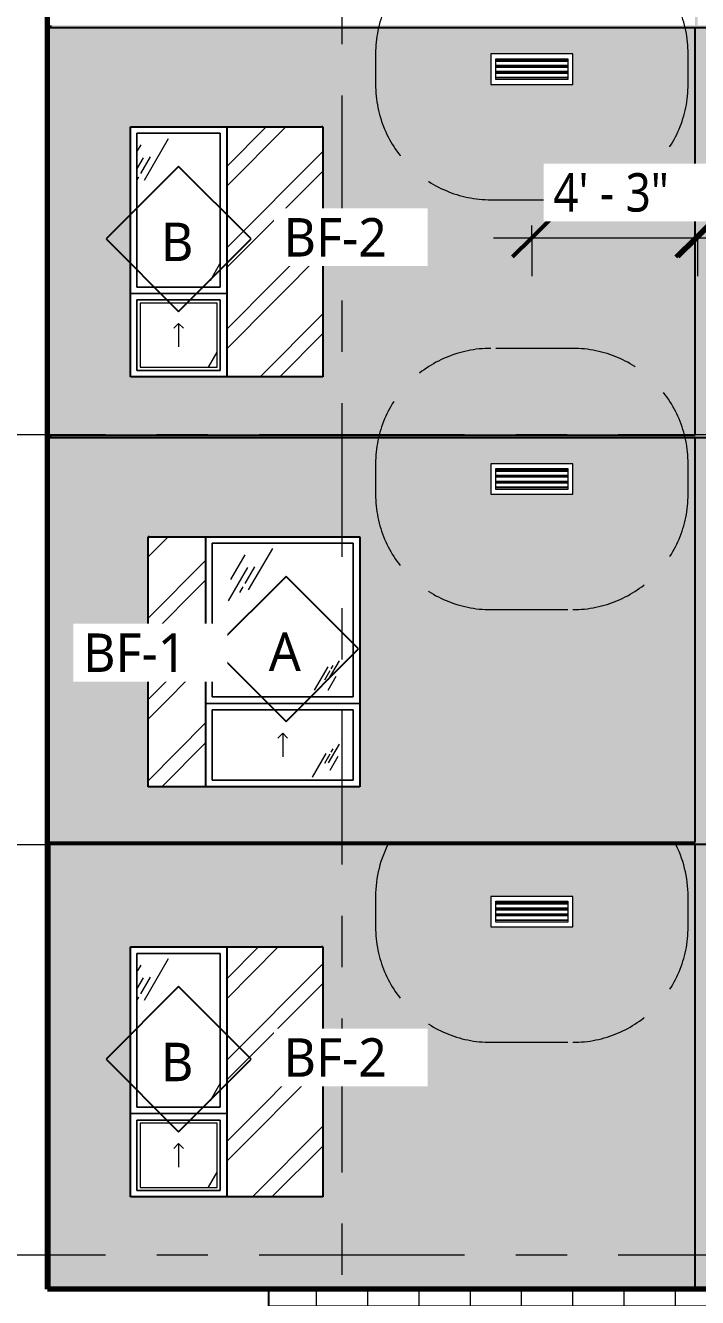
# Model space of a CAD drawing. Header units: inches. Extents: x 6 to 15224, y -733 to 6300.
# Drawn here: x 13509.5 to 13719.2, y 5207.6 to 5604.5 of the extents above; entities that cross this region are included whole.
import ezdxf

# ---------------------------------------------------------------- set-up
doc = ezdxf.new("R2010")
doc.units = ezdxf.units.IN
doc.header["$MEASUREMENT"] = 0
for name, pattern in [('Center 1_2_', [112, 64, -16, 16, -16]), ('Center 3_8_', [96, 48, -16, 16, -16]), ('Hidden 3_16_', [36, 24, -12])]:
    doc.linetypes.add(name, pattern=pattern)
for name, color, linetype, lineweight in [('A-ANNO-DIMS', 211, 'Continuous', 13), ('A-ANNO-DIMS-128', 211, 'Continuous', 13), ('A-DETL', 90, 'Continuous', 13), ('A-FLOR-LEVL', 51, 'Continuous', 13), ('A-GENM', 13, 'Continuous', 18), ('A-GLAZ', 151, 'Continuous', 25), ('A-GLAZ-IDEN', 152, 'Continuous', 25), ('A-GLAZ-SILL', 1, 'Continuous', 18), ('A-WALL', 113, 'Continuous', 25), ('A-WALL-PATT', 111, 'Continuous', 25), ('G-ANNO-TEXT', 231, 'Continuous', 13), ('M-EQPM', 50, 'Continuous', 18), ('M-EQPM-HDLN', 50, 'Hidden 3_16_', 13), ('S-GRID', 1, 'Continuous', 13)]:
    doc.layers.add(name, color=color, linetype=linetype, lineweight=lineweight)
doc.styles.add('Open Sans_5', font='OpenSans-Regular.ttf', dxfattribs={"height": 12})
doc.styles.add('Open Sans_8', font='OpenSans-Regular.ttf', dxfattribs={"width": 0.88, "height": 12})
doc.dimstyles.new('Linear_-_3_32___Rounded_1_8___2', dxfattribs={"dimscale": 12, "dimtxt": 12.89496, "dimasz": 1, "dimexe": 1, "dimexo": 0.666667, "dimgap": 0.333333, "dimtad": 1, "dimdec": 3, "dimrnd": 0.125, "dimzin": 3, "dimdsep": 46, "dimlunit": 4, "dimtxsty": 'Open Sans_8', "dimblk1": 'OBLIQUE', "dimblk2": 'OBLIQUE', "dimsah": 1, "dimcen": 0.09, "dimdle": 1, "dimadec": 3, "dimazin": 2, "dimtfac": 1, "dimtdec": 4, "dimtix": 1, "dimtmove": 0, "dimatfit": 3, "dimfxl": 1, "dimtvp": 1, "dimtfill": 1, "dimfrac": 2, "dimtolj": 1, "dimtzin": 0, "dimarcsym": 2})
pattern_1 = [(45, (1429.973, 0), (-12.671354, 12.671354), []), (45, (1429.973, 19.2), (-12.671354, 12.671354), [])]
pattern_2 = [(0, (16286.3259, 0), (5.12, 1.28), [0.16896, -3.671, 0.16896, -3.671, -20.48]), (0, (16286.3259, 0), (5.12, 1.28), [-7.68, 0.16896, -7.511, 0.16896, -3.671, -8.96]), (0, (16286.3259, 0), (5.12, 1.28), [-19.2, 0.16896, -2.391, 0.16896, -6.231]), (120, (16288.2459, 0.64), (-3.66851252, 3.79405007), [0.16896, -3.671, 0.16896, -3.671, -20.48]), (120, (16288.2459, 0.64), (-3.66851252, 3.79405007), [-7.68, 0.16896, -7.511, 0.16896, -3.671, -8.96]), (120, (16288.2459, 0.64), (-3.66851252, 3.79405007), [-19.2, 0.16896, -2.391, 0.16896, -6.231]), (240, (16288.8859, 3.2), (-1.45148748, -5.07405007), [0.16896, -3.671, 0.16896, -3.671, -20.48]), (240, (16288.8859, 3.2), (-1.45148748, -5.07405007), [-7.68, 0.16896, -7.511, 0.16896, -3.671, -8.96]), (240, (16288.8859, 3.2), (-1.45148748, -5.07405007), [-19.2, 0.16896, -2.391, 0.16896, -6.231])]

# ---------------------------------------------------------------- blocks, each defined once
blk = doc.blocks.new('1-2 WD Adaptive-Recess-TS - 4_-0_x6_-6_ - 1_-6_ Recess R-V176-SOUTH ELEVATION')
at = {"layer": 'A-GLAZ', "lineweight": 13}
h = blk.add_hatch(dxfattribs=at)
h.set_pattern_fill('FP_390', color=256, style=0, pattern_type=2)
h.set_pattern_definition(pattern_1)
h.paths.add_polyline_path([(-1340.03, 5367), (-1340, 5367), (-1340.03, 5373.86)])
at = {"layer": 'A-GLAZ'}
for p, q in [((-1340.03, 5445), (-1340.03, 5367)), ((-1340, 5445), (-1340.03, 5445)), ((-1340, 5367), (-1340.03, 5367))]:
    blk.add_line(p, q, dxfattribs=at)
blk = doc.blocks.new('1-2 WD Adaptive-Recess-TS - 4_-0_x6_-6_ - 1_-6_ Recess R-V177-SOUTH ELEVATION')
at = {"layer": 'A-GLAZ', "lineweight": 13}
h = blk.add_hatch(dxfattribs=at)
h.set_pattern_fill('FP_390', color=256, style=0, pattern_type=2)
h.set_pattern_definition(pattern_1)
h.paths.add_polyline_path([(-1340.03, 5494.87), (-1340, 5494.87), (-1340.03, 5504.65)])
at = {"layer": 'A-GLAZ'}
for p, q in [((-1340.03, 5572.87), (-1340.03, 5494.87)), ((-1340, 5572.87), (-1340.03, 5572.87)), ((-1340, 5494.87), (-1340.03, 5494.87))]:
    blk.add_line(p, q, dxfattribs=at)
blk = doc.blocks.new('1-2 WD Adaptive-Recess-TS - 2_-6_x6_-6_ - 2_-6_ Recess R-12471000-SOUTH ELEVATION')
at = {"layer": 'A-GLAZ', "lineweight": 13}
h = blk.add_hatch(dxfattribs=at)
h.set_pattern_fill('FP_396', color=256, style=0, pattern_type=2)
h.set_pattern_definition([(59.808, (-1291.564, 5304.806), (144.0017, 239.99866), [9, -754.581]), (59.808, (-1292.298, 5298.193), (144.0017, 239.99866), [12, -751.581]), (59.808, (-1287.113, 5303.623), (144.0017, 239.99866), [6, -757.581]), (59.808, (-1288.701, 5300.844), (144.0017, 239.99866), [2, -761.581]), (59.808, (-1286.007, 5301.598), (144.0017, 239.99866), [15, -748.581]), (59.808, (-1260.589, 5271.404), (144.0017, 239.99866), [5.063, -758.519]), (59.808, (-1261.03, 5273.668), (144.0017, 239.99866), [6.75, -756.831]), (59.808, (-1262.239, 5273.525), (144.0017, 239.99866), [3.375, -760.206]), (59.808, (-1260.208, 5277.029), (144.0017, 239.99866), [1.125, -762.456]), (59.808, (-1265.422, 5270.297), (144.0017, 239.99866), [8.437, -755.144])])
h.paths.add_polyline_path([(-1307.23, 5267), (-1286.06, 5267), (-1286.06, 5315), (-1312.06, 5315), (-1312.06, 5267)])
h = blk.add_hatch(dxfattribs=at)
h.set_pattern_fill('FP_394', color=256, style=0, pattern_type=2)
h.set_pattern_definition([(45.064, (1424.567, 0), (-12.64331, 12.67116), []), (45.064, (1424.567, 19.2), (-12.64331, 12.67116), [])])
h.paths.add_polyline_path([(-1254.53, 5239), (-1254.06, 5239), (-1254.06, 5317), (-1284.06, 5317), (-1284.06, 5239)])
at = {"layer": 'A-GLAZ-SILL', "lineweight": 13}
h = blk.add_hatch(dxfattribs=at)
h.set_pattern_fill('FP_395', color=256, style=0, pattern_type=2)
h.set_pattern_definition([(59.808, (-1291.564, 5278.806), (144.0017, 239.99866), [9, -754.581]), (59.808, (-1292.298, 5272.193), (144.0017, 239.99866), [12, -751.581]), (59.808, (-1287.113, 5277.623), (144.0017, 239.99866), [6, -757.581]), (59.808, (-1288.701, 5274.844), (144.0017, 239.99866), [2, -761.581]), (59.808, (-1286.007, 5275.598), (144.0017, 239.99866), [15, -748.581]), (59.808, (-1260.589, 5245.404), (144.0017, 239.99866), [5.062, -758.519]), (59.808, (-1261.03, 5247.668), (144.0017, 239.99866), [6.75, -756.831]), (59.808, (-1262.239, 5247.525), (144.0017, 239.99866), [3.375, -760.206]), (59.808, (-1260.208, 5251.029), (144.0017, 239.99866), [1.125, -762.456]), (59.808, (-1265.422, 5244.297), (144.0017, 239.99866), [8.438, -755.144])])
h.paths.add_polyline_path([(-1307.23, 5242), (-1287.06, 5242), (-1287.06, 5262), (-1311.06, 5262), (-1311.06, 5242)])
at = {"layer": 'A-GLAZ', "lineweight": 13}
for p, q in [((-1314.06, 5317), (-1254.53, 5317)), ((-1314.06, 5239), (-1314.06, 5317)), ((-1286.06, 5315), (-1312.06, 5315)), ((-1312.06, 5315), (-1312.06, 5267)), ((-1286.06, 5267), (-1286.06, 5315)), ((-1312.06, 5267), (-1286.06, 5267)), ((-1314.06, 5265), (-1284.06, 5265)), ((-1284.06, 5265), (-1314.06, 5265)), ((-1286.06, 5263), (-1312.06, 5263)), ((-1312.06, 5263), (-1312.06, 5241)), ((-1286.06, 5241), (-1286.06, 5263)), ((-1254.53, 5239), (-1314.06, 5239)), ((-1312.06, 5241), (-1286.06, 5241))]:
    blk.add_line(p, q, dxfattribs=at)
at = {"layer": 'A-GLAZ'}
for p, q in [((-1284.06, 5317), (-1284.06, 5239)), ((-1254.06, 5317), (-1254.53, 5317)), ((-1254.06, 5317), (-1254.06, 5239)), ((-1254.06, 5239), (-1254.53, 5239))]:
    blk.add_line(p, q, dxfattribs=at)
at = {"layer": 'A-GLAZ', "linetype": 'Hidden 3_16_', "lineweight": 13}
for q in [(-1300.56, 5254.17), (-1297.56, 5254.17), (-1299.06, 5248.33)]:
    blk.add_line((-1299.06, 5255.67), q, dxfattribs=at)
at = {"layer": 'A-GLAZ-SILL'}
for p, q in [((-1312.06, 5315), (-1286.06, 5315)), ((-1312.06, 5267), (-1312.06, 5315)), ((-1286.06, 5315), (-1312.06, 5315)), ((-1312.06, 5315), (-1312.06, 5267)), ((-1286.06, 5315), (-1286.06, 5267)), ((-1286.06, 5267), (-1286.06, 5315)), ((-1286.06, 5267), (-1312.06, 5267)), ((-1312.06, 5267), (-1286.06, 5267)), ((-1312.06, 5263), (-1286.06, 5263)), ((-1312.06, 5241), (-1312.06, 5263)), ((-1286.06, 5263), (-1312.06, 5263)), ((-1312.06, 5263), (-1312.06, 5241)), ((-1286.06, 5263), (-1286.06, 5241)), ((-1286.06, 5241), (-1286.06, 5263)), ((-1287.06, 5262), (-1311.06, 5262)), ((-1311.06, 5262), (-1311.06, 5242)), ((-1287.06, 5242), (-1287.06, 5262)), ((-1286.06, 5241), (-1312.06, 5241)), ((-1312.06, 5241), (-1286.06, 5241)), ((-1311.06, 5242), (-1287.06, 5242))]:
    blk.add_line(p, q, dxfattribs=at)
blk = doc.blocks.new('1-2 WD Adaptive-Recess-TS - 4_-0_x6_-6_ - 1_-6_ Recess L-V178-SOUTH ELEVATION')
at = {"layer": 'A-GLAZ', "lineweight": 13}
h = blk.add_hatch(dxfattribs=at)
h.set_pattern_fill('FP_397', color=256, style=0, pattern_type=2)
h.set_pattern_definition([(45.176, (1385.945, 0), (-12.74847, 12.51586), []), (45.176, (1385.945, 19.2), (-12.74847, 12.51586), [])])
h.paths.add_polyline_path([(-1308.56, 5367), (-1290.56, 5367), (-1290.56, 5445), (-1308.56, 5445), (-1308.56, 5373.86)])
h = blk.add_hatch(dxfattribs=at)
h.set_pattern_fill('FP_399', color=256, style=0, pattern_type=2)
h.set_pattern_definition([(59.808, (-1259.064, 5432.806), (144.0017, 239.99866), [9, -754.581]), (59.808, (-1259.798, 5426.193), (144.0017, 239.99866), [12, -751.581]), (59.808, (-1254.613, 5431.623), (144.0017, 239.99866), [6, -757.581]), (59.808, (-1256.201, 5428.844), (144.0017, 239.99866), [2, -761.581]), (59.808, (-1253.507, 5429.598), (144.0017, 239.99866), [15, -748.581]), (59.808, (-1228.089, 5399.404), (144.0017, 239.99866), [5.063, -758.519]), (59.808, (-1228.53, 5401.668), (144.0017, 239.99866), [6.75, -756.831]), (59.808, (-1229.739, 5401.525), (144.0017, 239.99866), [3.375, -760.206]), (59.808, (-1227.708, 5405.029), (144.0017, 239.99866), [1.125, -762.456]), (59.808, (-1232.922, 5398.297), (144.0017, 239.99866), [8.437, -755.144])])
h.paths.add_polyline_path([(-1253.68, 5395), (-1244.56, 5395), (-1244.56, 5443), (-1288.56, 5443), (-1288.56, 5395)])
h = blk.add_hatch(dxfattribs=at)
h.set_pattern_fill('FP_398', color=256, style=0, pattern_type=2)
h.set_pattern_definition([(59.808, (-1259.064, 5406.806), (144.0017, 239.99866), [9, -754.581]), (59.808, (-1259.798, 5400.193), (144.0017, 239.99866), [12, -751.581]), (59.808, (-1254.613, 5405.623), (144.0017, 239.99866), [6, -757.581]), (59.808, (-1256.201, 5402.844), (144.0017, 239.99866), [2, -761.581]), (59.808, (-1253.507, 5403.598), (144.0017, 239.99866), [15, -748.581]), (59.808, (-1228.089, 5373.404), (144.0017, 239.99866), [5.062, -758.519]), (59.808, (-1228.53, 5375.668), (144.0017, 239.99866), [6.75, -756.831]), (59.808, (-1229.739, 5375.525), (144.0017, 239.99866), [3.375, -760.206]), (59.808, (-1227.708, 5379.029), (144.0017, 239.99866), [1.125, -762.456]), (59.808, (-1232.922, 5372.297), (144.0017, 239.99866), [8.438, -755.144])])
h.paths.add_polyline_path([(-1266.56, 5369), (-1244.56, 5369), (-1244.56, 5391), (-1288.56, 5391), (-1288.56, 5369)])
at = {"layer": 'A-GLAZ'}
for p, q in [((-1308.56, 5367), (-1308.56, 5445)), ((-1308.28, 5445), (-1308.56, 5445)), ((-1290.56, 5367), (-1290.56, 5445)), ((-1308.28, 5367), (-1308.56, 5367))]:
    blk.add_line(p, q, dxfattribs=at)
at = {"layer": 'A-GLAZ', "lineweight": 13}
for p, q in [((-1308.28, 5445), (-1242.56, 5445)), ((-1244.56, 5443), (-1288.56, 5443)), ((-1288.56, 5443), (-1288.56, 5395)), ((-1244.56, 5395), (-1244.56, 5443)), ((-1242.56, 5445), (-1242.56, 5367)), ((-1288.56, 5395), (-1244.56, 5395)), ((-1290.56, 5393), (-1242.56, 5393)), ((-1242.56, 5393), (-1290.56, 5393)), ((-1244.56, 5391), (-1288.56, 5391)), ((-1288.56, 5391), (-1288.56, 5369)), ((-1244.56, 5369), (-1244.56, 5391)), ((-1242.56, 5367), (-1308.28, 5367)), ((-1288.56, 5369), (-1244.56, 5369))]:
    blk.add_line(p, q, dxfattribs=at)
at = {"layer": 'A-GLAZ', "linetype": 'Hidden 3_16_', "lineweight": 13}
for q in [(-1268.06, 5382.17), (-1265.06, 5382.17), (-1266.56, 5376.33)]:
    blk.add_line((-1266.56, 5383.67), q, dxfattribs=at)
at = {"layer": 'A-GLAZ-SILL'}
for p, q in [((-1288.56, 5443), (-1244.56, 5443)), ((-1288.56, 5395), (-1288.56, 5443)), ((-1244.56, 5443), (-1288.56, 5443)), ((-1288.56, 5443), (-1288.56, 5395)), ((-1244.56, 5443), (-1244.56, 5395)), ((-1244.56, 5395), (-1244.56, 5443)), ((-1244.56, 5395), (-1288.56, 5395)), ((-1288.56, 5395), (-1244.56, 5395)), ((-1288.56, 5391), (-1244.56, 5391)), ((-1288.56, 5369), (-1288.56, 5391)), ((-1244.56, 5391), (-1288.56, 5391)), ((-1288.56, 5391), (-1288.56, 5369)), ((-1244.56, 5391), (-1244.56, 5369)), ((-1244.56, 5369), (-1244.56, 5391)), ((-1244.56, 5369), (-1288.56, 5369)), ((-1288.56, 5369), (-1244.56, 5369))]:
    blk.add_line(p, q, dxfattribs=at)
blk = doc.blocks.new('1-2 WD Adaptive-Recess-TS - 2_-6_x6_-6_ - 2_-6_ Recess R-V179-SOUTH ELEVATION')
at = {"layer": 'A-GLAZ', "lineweight": 13}
h = blk.add_hatch(dxfattribs=at)
h.set_pattern_fill('FP_391', color=256, style=0, pattern_type=2)
h.set_pattern_definition([(45.064, (1424.525, 0), (-12.64331, 12.67116), []), (45.064, (1424.525, 19.2), (-12.64331, 12.67116), [])])
h.paths.add_polyline_path([(-1254.53, 5494.87), (-1254.06, 5494.87), (-1254.06, 5572.87), (-1284.06, 5572.87), (-1284.06, 5494.87)])
h = blk.add_hatch(dxfattribs=at)
h.set_pattern_fill('FP_401', color=256, style=0, pattern_type=2)
h.set_pattern_definition([(59.808, (-1291.564, 5560.681), (144.0017, 239.99866), [9, -754.581]), (59.808, (-1292.298, 5554.068), (144.0017, 239.99866), [12, -751.581]), (59.808, (-1287.113, 5559.498), (144.0017, 239.99866), [6, -757.581]), (59.808, (-1288.701, 5556.719), (144.0017, 239.99866), [2, -761.581]), (59.808, (-1286.007, 5557.473), (144.0017, 239.99866), [15, -748.581]), (59.808, (-1260.589, 5527.279), (144.0017, 239.99866), [5.063, -758.519]), (59.808, (-1261.03, 5529.543), (144.0017, 239.99866), [6.75, -756.831]), (59.808, (-1262.239, 5529.4), (144.0017, 239.99866), [3.375, -760.206]), (59.808, (-1260.208, 5532.904), (144.0017, 239.99866), [1.125, -762.456]), (59.808, (-1265.422, 5526.172), (144.0017, 239.99866), [8.437, -755.144])])
h.paths.add_polyline_path([(-1286.06, 5522.87), (-1286.06, 5570.87), (-1312.06, 5570.87), (-1312.06, 5522.87), (-1307.23, 5522.87)])
at = {"layer": 'A-GLAZ-SILL', "lineweight": 13}
h = blk.add_hatch(dxfattribs=at)
h.set_pattern_fill('FP_400', color=256, style=0, pattern_type=2)
h.set_pattern_definition([(59.808, (-1291.564, 5534.681), (144.0017, 239.99866), [9, -754.581]), (59.808, (-1292.298, 5528.068), (144.0017, 239.99866), [12, -751.581]), (59.808, (-1287.113, 5533.498), (144.0017, 239.99866), [6, -757.581]), (59.808, (-1288.701, 5530.719), (144.0017, 239.99866), [2, -761.581]), (59.808, (-1286.007, 5531.473), (144.0017, 239.99866), [15, -748.581]), (59.808, (-1260.589, 5501.279), (144.0017, 239.99866), [5.062, -758.519]), (59.808, (-1261.03, 5503.543), (144.0017, 239.99866), [6.75, -756.831]), (59.808, (-1262.239, 5503.4), (144.0017, 239.99866), [3.375, -760.206]), (59.808, (-1260.208, 5506.904), (144.0017, 239.99866), [1.125, -762.456]), (59.808, (-1265.422, 5500.172), (144.0017, 239.99866), [8.438, -755.144])])
h.paths.add_polyline_path([(-1307.23, 5497.87), (-1287.06, 5497.87), (-1287.06, 5517.87), (-1311.06, 5517.87), (-1311.06, 5497.87)])
at = {"layer": 'A-GLAZ', "lineweight": 13}
for p, q in [((-1314.06, 5572.87), (-1254.53, 5572.87)), ((-1314.06, 5494.87), (-1314.06, 5572.87)), ((-1286.06, 5570.87), (-1312.06, 5570.87)), ((-1312.06, 5570.87), (-1312.06, 5522.87)), ((-1286.06, 5522.87), (-1286.06, 5570.87)), ((-1314.06, 5520.87), (-1284.06, 5520.87)), ((-1284.06, 5520.87), (-1314.06, 5520.87)), ((-1312.06, 5522.87), (-1286.06, 5522.87)), ((-1286.06, 5518.87), (-1312.06, 5518.87)), ((-1312.06, 5518.87), (-1312.06, 5496.87)), ((-1286.06, 5496.87), (-1286.06, 5518.87)), ((-1312.06, 5496.87), (-1286.06, 5496.87)), ((-1254.53, 5494.87), (-1314.06, 5494.87))]:
    blk.add_line(p, q, dxfattribs=at)
at = {"layer": 'A-GLAZ'}
for p, q in [((-1284.06, 5572.87), (-1284.06, 5494.87)), ((-1254.06, 5572.87), (-1254.53, 5572.87)), ((-1254.06, 5572.87), (-1254.06, 5494.87)), ((-1254.06, 5494.87), (-1254.53, 5494.87))]:
    blk.add_line(p, q, dxfattribs=at)
at = {"layer": 'A-GLAZ', "linetype": 'Hidden 3_16_', "lineweight": 13}
for q in [(-1300.56, 5510.04), (-1297.56, 5510.04), (-1299.06, 5504.21)]:
    blk.add_line((-1299.06, 5511.54), q, dxfattribs=at)
at = {"layer": 'A-GLAZ-SILL'}
for p, q in [((-1312.06, 5570.87), (-1286.06, 5570.87)), ((-1312.06, 5522.87), (-1312.06, 5570.87)), ((-1286.06, 5570.87), (-1312.06, 5570.87)), ((-1312.06, 5570.87), (-1312.06, 5522.87)), ((-1286.06, 5570.87), (-1286.06, 5522.87)), ((-1286.06, 5522.87), (-1286.06, 5570.87)), ((-1286.06, 5522.87), (-1312.06, 5522.87)), ((-1312.06, 5522.87), (-1286.06, 5522.87)), ((-1312.06, 5518.87), (-1286.06, 5518.87)), ((-1312.06, 5496.87), (-1312.06, 5518.87)), ((-1286.06, 5518.87), (-1312.06, 5518.87)), ((-1312.06, 5518.87), (-1312.06, 5496.87)), ((-1287.06, 5517.87), (-1311.06, 5517.87)), ((-1311.06, 5517.87), (-1311.06, 5497.87)), ((-1287.06, 5497.87), (-1287.06, 5517.87)), ((-1286.06, 5518.87), (-1286.06, 5496.87)), ((-1286.06, 5496.87), (-1286.06, 5518.87)), ((-1286.06, 5496.87), (-1312.06, 5496.87)), ((-1312.06, 5496.87), (-1286.06, 5496.87)), ((-1311.06, 5497.87), (-1287.06, 5497.87))]:
    blk.add_line(p, q, dxfattribs=at)
blk = doc.blocks.new('1-2 WD Adaptive-Recess-TS - 4_-0_x6_-6_ - 1_-6_ Recess L-12471060-SOUTH ELEVATION')
at = {"layer": 'A-GLAZ', "lineweight": 13}
h = blk.add_hatch(dxfattribs=at)
h.set_pattern_fill('FP_438', color=256, style=0, pattern_type=2)
h.set_pattern_definition([(83.698, (-1268.389, 0), (-4.130825, -12.0604432), []), (83.698, (-1268.389, 19.2), (-4.130825, -12.0604432), [])])
h.paths.add_polyline_path([(-1339.4, 5239), (-1339.37, 5239), (-1339.4, 5243.07)])
at = {"layer": 'A-GLAZ'}
blk.add_line((-1339.4, 5239), (-1339.4, 5317), dxfattribs=at)
blk = doc.blocks.new('ME Louvers w Trim-AM - 24_ x 8_-17810069-SOUTH ELEVATION')
at = {"layer": 'A-GENM', "lineweight": 13}
for p, q in [((-1177.62, 5465.75), (-1200.12, 5465.75)), ((-1200.12, 5465.48), (-1177.62, 5465.48)), ((-1177.62, 5464.1), (-1200.12, 5464.1)), ((-1177.62, 5463.95), (-1200.12, 5463.95)), ((-1177.62, 5463.9), (-1200.12, 5463.9)), ((-1200.12, 5463.63), (-1177.62, 5463.63)), ((-1177.62, 5462.25), (-1200.12, 5462.25)), ((-1177.62, 5462.1), (-1200.12, 5462.1)), ((-1177.62, 5462.05), (-1200.12, 5462.05)), ((-1200.12, 5461.78), (-1177.62, 5461.78)), ((-1177.62, 5460.4), (-1200.12, 5460.4)), ((-1177.62, 5460.25), (-1200.12, 5460.25))]:
    blk.add_line(p, q, dxfattribs=at)
at = {"layer": 'M-EQPM'}
for p, q in [((-1201.62, 5467.75), (-1201.62, 5458.25)), ((-1176.12, 5467.75), (-1201.62, 5467.75)), ((-1200.12, 5466.25), (-1177.62, 5466.25)), ((-1200.12, 5459.75), (-1200.12, 5466.25)), ((-1177.62, 5466.25), (-1177.62, 5459.75)), ((-1176.12, 5458.25), (-1176.12, 5467.75)), ((-1201.62, 5458.25), (-1176.12, 5458.25)), ((-1177.62, 5459.75), (-1200.12, 5459.75))]:
    blk.add_line(p, q, dxfattribs=at)
at = {"layer": 'M-EQPM-HDLN'}
for p, q in [((-1176.12, 5503.75), (-1201.62, 5503.75)), ((-1237.62, 5467.75), (-1237.62, 5458.25)), ((-1140.12, 5458.25), (-1140.12, 5467.75)), ((-1201.62, 5422.25), (-1176.12, 5422.25))]:
    blk.add_line(p, q, dxfattribs=at)
for centre, start, end in [((-1201.62, 5467.75), 90, 180), ((-1176.12, 5467.75), 0, 90), ((-1201.62, 5458.25), 180, 270), ((-1176.12, 5458.25), 270, 0)]:
    blk.add_arc(centre, 36, start, end, dxfattribs=at)
blk = doc.blocks.new('ME Louvers w Trim-AM - 24_ x 8_-17810137-SOUTH ELEVATION')
at = {"layer": 'A-GENM', "lineweight": 13}
for p, q in [((-669.81, 5330.75), (-692.31, 5330.75)), ((-692.31, 5330.48), (-669.81, 5330.48)), ((-669.81, 5329.1), (-692.31, 5329.1)), ((-669.81, 5328.95), (-692.31, 5328.95)), ((-669.81, 5328.9), (-692.31, 5328.9)), ((-692.31, 5328.63), (-669.81, 5328.63)), ((-669.81, 5327.25), (-692.31, 5327.25)), ((-669.81, 5327.1), (-692.31, 5327.1)), ((-669.81, 5327.05), (-692.31, 5327.05)), ((-692.31, 5326.78), (-669.81, 5326.78)), ((-669.81, 5325.4), (-692.31, 5325.4)), ((-669.81, 5325.25), (-692.31, 5325.25))]:
    blk.add_line(p, q, dxfattribs=at)
at = {"layer": 'M-EQPM'}
for p, q in [((-693.81, 5332.75), (-693.81, 5323.25)), ((-668.31, 5332.75), (-693.81, 5332.75)), ((-692.31, 5331.25), (-669.81, 5331.25)), ((-692.31, 5324.75), (-692.31, 5331.25)), ((-669.81, 5331.25), (-669.81, 5324.75)), ((-668.31, 5323.25), (-668.31, 5332.75)), ((-693.81, 5323.25), (-668.31, 5323.25)), ((-669.81, 5324.75), (-692.31, 5324.75))]:
    blk.add_line(p, q, dxfattribs=at)
at = {"layer": 'M-EQPM-HDLN'}
for p, q in [((-729.81, 5332.75), (-729.81, 5323.25)), ((-632.31, 5323.25), (-632.31, 5332.75)), ((-693.81, 5287.25), (-668.31, 5287.25))]:
    blk.add_line(p, q, dxfattribs=at)
for centre, start, end in [((-693.81, 5332.75), 151.7736, 180), ((-668.31, 5332.75), 0, 28.2264), ((-693.81, 5323.25), 180, 270), ((-668.31, 5323.25), 270, 360)]:
    blk.add_arc(centre, 36, start, end, dxfattribs=at)
blk = doc.blocks.new('TAG Window-AM - Standard-51685-SOUTH ELEVATION')
at = {"layer": 'A-GLAZ-IDEN'}
for p, q in [((-1299.06, 5944.13), (-1321.69, 5921.5)), ((-1276.43, 5921.5), (-1299.06, 5944.13)), ((-1321.69, 5921.5), (-1299.06, 5898.87)), ((-1299.06, 5898.87), (-1276.43, 5921.5))]:
    blk.add_line(p, q, dxfattribs=at)
blk = doc.blocks.new('DIMBLOCK92-SOUTH ELEVATION')
at = {"layer": 'A-ANNO-DIMS-128', "lineweight": 50}
for p, q in [((13719.17, 5538.28), (13725.17, 5544.28)), ((13782.1, 5538.28), (13788.1, 5544.28)), ((13719.17, 5538.28), (13713.17, 5532.28)), ((13782.1, 5538.28), (13776.1, 5532.28))]:
    blk.add_line(p, q, dxfattribs=at)
at = {"layer": 'A-ANNO-DIMS-128'}
for p, q in [((13782.1, 5538.28), (13782.1, 5542.25)), ((13707.17, 5538.28), (13794.1, 5538.28)), ((13719.17, 5538.28), (13719.17, 5538.77)), ((13719.17, 5538.28), (13719.17, 5526.28)), ((13782.1, 5538.28), (13782.1, 5526.28))]:
    blk.add_line(p, q, dxfattribs=at)
at = {"layer": 'A-ANNO-DIMS-128', "color": 0, "insert": (13731.87, 5558.42), "char_height": 12, "width": 45.0403, "attachment_point": 1, "line_spacing_factor": 1.151336, "style": 'Open Sans_8', "bg_fill": 3, "box_fill_scale": 1.25, "bg_fill_color": 256, "bg_fill_true_color": 13158600, "bg_fill_transparency": 0}
blk.add_mtext('5\' - 3"', dxfattribs=at)
blk = doc.blocks.new('_Oblique')
at = {"color": 0, "linetype": 'ByBlock', "lineweight": -2}
blk.add_line((-0.5, -0.5), (0.5, 0.5), dxfattribs=at)
blk = doc.blocks.new('DIMBLOCK93-SOUTH ELEVATION')
at = {"layer": 'A-ANNO-DIMS-128', "lineweight": 50}
for p, q in [((13667.48, 5538.28), (13673.48, 5544.28)), ((13718.42, 5538.28), (13724.42, 5544.28)), ((13667.48, 5538.28), (13661.48, 5532.28)), ((13718.42, 5538.28), (13712.42, 5532.28))]:
    blk.add_line(p, q, dxfattribs=at)
at = {"layer": 'A-ANNO-DIMS-128'}
for p, q in [((13667.48, 5538.28), (13667.48, 5542.12)), ((13655.48, 5538.28), (13730.42, 5538.28)), ((13667.48, 5538.28), (13667.48, 5526.28)), ((13718.42, 5538.28), (13718.42, 5538.77)), ((13718.42, 5538.28), (13718.42, 5526.28))]:
    blk.add_line(p, q, dxfattribs=at)
at = {"layer": 'A-ANNO-DIMS-128', "color": 0, "insert": (13674.18, 5558.42), "char_height": 12, "width": 45.0403, "attachment_point": 1, "line_spacing_factor": 1.151336, "style": 'Open Sans_8', "bg_fill": 3, "box_fill_scale": 1.25, "bg_fill_color": 256, "bg_fill_true_color": 13158600, "bg_fill_transparency": 0}
blk.add_mtext('4\' - 3"', dxfattribs=at)

msp = doc.modelspace()

# ---------------------------------------------------------------- hatches: boundary and pattern name
at = {"layer": 'A-WALL-PATT', "lineweight": 13}
h = msp.add_hatch(dxfattribs=at)
h.set_pattern_fill('FP_388', color=256, style=0, pattern_type=2)
h.set_pattern_definition(pattern_2)
h.paths.add_polyline_path([(13788.10463785, 5603.75), (13935.29213785, 5603.75), (13935.29213785, 5604.5), (13719.16713785, 5604.5), (13719.16713785, 5731.625), (13718.41713785, 5731.625), (13718.41713785, 5604.5), (13517.35463785, 5604.5), (13517.35463785, 5603.75), (13776.10463785, 5603.75)])
h = msp.add_hatch(dxfattribs=at)
h.set_pattern_fill('FP_388', color=256, style=0, pattern_type=2)
h.set_pattern_definition(pattern_2)
h.paths.add_polyline_path([(13516.35463785, 5476.625), (13718.41713785, 5476.625), (13718.41713785, 5603.75), (13516.35463785, 5603.75), (13516.35463785, 5482.84740001)])
h.paths.add_polyline_path([(13923.95692671, 5476.625), (13935.29213785, 5476.625), (13935.29213785, 5603.75), (13719.16713785, 5603.75), (13719.16713785, 5476.625), (13870.40892671, 5476.625)])
h.paths.add_polyline_path([(13870.40892671, 5494.875), (13835.97963785, 5494.875), (13835.97963785, 5572.875), (13883.97963785, 5572.875), (13883.97963785, 5494.875)])
h.paths.add_polyline_path([(13549.12092671, 5494.875), (13542.29213785, 5494.875), (13542.29213785, 5572.875), (13602.29213785, 5572.875), (13602.29213785, 5494.875), (13601.82206256, 5494.875)])
h.paths.add_polyline_path([(13655.90778411, 5586.125), (13654.72963785, 5586.125), (13654.72963785, 5595.625), (13680.22963785, 5595.625), (13680.22963785, 5586.125), (13656.22963785, 5586.125)])
h.paths.add_polyline_path([(13788.49439362, 5586.25), (13775.35463785, 5586.25), (13775.35463785, 5595.75), (13788.85463785, 5595.75), (13788.85463785, 5586.25)])
h = msp.add_hatch(dxfattribs=at)
h.set_pattern_fill('FP_388', color=256, style=0, pattern_type=2)
h.set_pattern_definition(pattern_2)
h.paths.add_polyline_path([(13613.79213785, 5475.875), (13935.29213785, 5475.875), (13935.29213785, 5476.625), (13719.16713785, 5476.625), (13719.16713785, 5603.75), (13718.41713785, 5603.75), (13718.41713785, 5476.625), (13517.35463785, 5476.625), (13517.35463785, 5475.875), (13602.66892671, 5475.875)])
h = msp.add_hatch(dxfattribs=at)
h.set_pattern_fill('FP_388', color=256, style=0, pattern_type=2)
h.set_pattern_definition(pattern_2)
h.paths.add_polyline_path([(13516.35463785, 5349.75), (13718.41713785, 5349.75), (13718.41713785, 5475.875), (13516.35463785, 5475.875), (13516.35463785, 5373.85573334)])
h.paths.add_polyline_path([(13719.16713785, 5349.75), (13935.29213785, 5349.75), (13935.29213785, 5475.875), (13719.16713785, 5475.875), (13719.16713785, 5417.45240001)])
h.paths.add_polyline_path([(13823.79213785, 5367), (13823.79213785, 5445), (13853.79213785, 5445), (13853.79213785, 5367)])
h.paths.add_polyline_path([(13907.79213785, 5367), (13877.79213785, 5367), (13877.79213785, 5445), (13907.79213785, 5445), (13907.79213785, 5417.45240001)])
h.paths.add_polyline_path([(13548.07418303, 5367), (13547.79213785, 5367), (13547.79213785, 5445), (13613.79213785, 5445), (13613.79213785, 5367), (13549.12092671, 5367)])
h.paths.add_polyline_path([(13678.72963785, 5458.25), (13654.72963785, 5458.25), (13654.72963785, 5467.75), (13680.22963785, 5467.75), (13680.22963785, 5458.25), (13678.94414193, 5458.25)])
h.paths.add_polyline_path([(13775.71420928, 5458.375), (13775.35463785, 5458.375), (13775.35463785, 5467.875), (13788.85463785, 5467.875), (13788.85463785, 5458.375), (13776.49286716, 5458.375)])
h = msp.add_hatch(dxfattribs=at)
h.set_pattern_fill('FP_388', color=256, style=0, pattern_type=2)
h.set_pattern_definition(pattern_2)
h.paths.add_polyline_path([(13549.12092671, 5349), (13935.29213785, 5349), (13935.29213785, 5349.75), (13719.16713785, 5349.75), (13719.16713785, 5475.875), (13718.41713785, 5475.875), (13718.41713785, 5349.75), (13517.35463785, 5349.75), (13517.35463785, 5349), (13542.29213785, 5349)])
h = msp.add_hatch(dxfattribs=at)
h.set_pattern_fill('FP_388', color=256, style=0, pattern_type=2)
h.set_pattern_definition(pattern_2)
h.paths.add_polyline_path([(13935.29213785, 5210.25), (13935.29213785, 5349), (13719.16713785, 5349), (13719.16713785, 5210.25), (13923.95692671, 5210.25)])
h.paths.add_polyline_path([(13516.97963785, 5210.25), (13718.41713785, 5210.25), (13718.41713785, 5349), (13516.97963785, 5349), (13516.97963785, 5243.06573334)])
h.paths.add_polyline_path([(13883.79213785, 5239), (13835.79213785, 5239), (13835.79213785, 5317), (13883.79213785, 5317), (13883.79213785, 5243.06573334)])
h.paths.add_polyline_path([(13542.29213785, 5239), (13542.29213785, 5317), (13602.29213785, 5317), (13602.29213785, 5239), (13549.12092671, 5239)])
h.paths.add_polyline_path([(13785.22963785, 5323.25), (13773.22963785, 5323.25), (13773.22963785, 5332.75), (13786.72963785, 5332.75), (13786.72963785, 5323.25), (13786.41915991, 5323.25)])
h.paths.add_polyline_path([(13656.22963785, 5323.25), (13654.72963785, 5323.25), (13654.72963785, 5332.75), (13680.22963785, 5332.75), (13680.22963785, 5323.25), (13678.72963785, 5323.25)])
h = msp.add_hatch(dxfattribs=at)
h.set_pattern_fill('FP_388', color=256, style=0, pattern_type=2)
h.set_pattern_definition(pattern_2)
h.paths.add_polyline_path([(13718.41713785, 5210.25), (13719.16713785, 5210.25), (13719.16713785, 5349), (13718.41713785, 5349), (13718.41713785, 5239)])
h = msp.add_hatch(dxfattribs=at)
h.set_pattern_fill('FP_386', color=256, style=0, pattern_type=2)
h.set_pattern_definition([(0, (14560.292, 5109), (0, 8), []), (90, (14560.292, 5109), (-8, 8), [8, -8])])
h.paths.add_polyline_path([(14560.66713785, 5052.2559766), (14560.66713785, 5210.25), (14057.29213785, 5210.25), (14057.29213785, 5221), (14056.29213785, 5221), (14056.29213785, 5210.25), (13936.29213785, 5210.25), (13936.29213785, 5221), (13935.29213785, 5221), (13935.29213785, 5210.25), (13585.29213785, 5210.25), (13585.29213785, 5103), (14053.66713785, 5103), (14053.66713785, 5101), (14058.66713785, 5101), (14058.66713785, 5069.10846897), (14556.66993049, 5052.39016566)])
h.paths.add_polyline_path([(13886.79213785, 5127), (13832.79213785, 5127), (13832.79213785, 5205), (13886.79213785, 5205), (13886.79213785, 5155.87240001)])

# ---------------------------------------------------------------- linework, layer by layer
at = {"layer": 'A-DETL', "lineweight": 70}
for p, q in [((13516.35463785, 5210.25), (13516.35463785, 6037)), ((14592.91713785, 5210.25), (13516.35463785, 5210.25))]:
    msp.add_line(p, q, dxfattribs=at)
at = {"layer": 'A-FLOR-LEVL', "linetype": 'Center 1_2_'}
for p, q in [((13358.45406039, 5476.875), (15204.04750887, 5476.875)), ((13358.45406039, 5349), (15204.04750887, 5349)), ((13358.45406039, 5221), (15204.04750887, 5221))]:
    msp.add_line(p, q, dxfattribs=at)
at = {"layer": 'A-WALL'}
for p, q in [((13517.35463785, 5604.5), (13517.35463785, 5603.75)), ((13516.35463785, 5603.75), (13516.35463785, 5476.625)), ((13935.29213785, 5603.75), (13516.35463785, 5603.75)), ((13718.41713785, 5476.625), (13718.41713785, 5603.75)), ((13542.29213785, 5572.875), (13601.82206256, 5572.875)), ((13542.29213785, 5494.875), (13542.29213785, 5572.875)), ((13601.82206256, 5494.875), (13542.29213785, 5494.875)), ((13516.35463785, 5476.625), (13718.41713785, 5476.625)), ((13516.35463785, 5475.875), (13516.35463785, 5349.75)), ((13935.29213785, 5475.875), (13516.35463785, 5475.875)), ((13517.35463785, 5476.625), (13517.35463785, 5475.875)), ((13718.41713785, 5349.75), (13718.41713785, 5475.875)), ((13548.07418303, 5445), (13613.79213785, 5445)), ((13613.79213785, 5445), (13613.79213785, 5367)), ((13613.79213785, 5367), (13548.07418303, 5367)), ((13516.35463785, 5349.75), (13718.41713785, 5349.75)), ((13935.29213785, 5349), (13516.97963785, 5349)), ((13516.97963785, 5349), (13516.97963785, 5210.25)), ((13517.35463785, 5349.75), (13517.35463785, 5349)), ((13718.41713785, 5210.25), (13718.41713785, 5349)), ((13542.29213785, 5317), (13601.82206256, 5317)), ((13542.29213785, 5239), (13542.29213785, 5317)), ((13601.82206256, 5239), (13542.29213785, 5239)), ((13516.97963785, 5210.25), (13935.29213785, 5210.25)), ((13585.29213785, 5210.25), (13585.29213785, 5103))]:
    msp.add_line(p, q, dxfattribs=at)
at = {"layer": 'S-GRID', "linetype": 'Center 3_8_'}
msp.add_line((13608.29213785, 5054.68743403), (13608.29213785, 6219.06052942), dxfattribs=at)

# ---------------------------------------------------------------- block references
at = {"layer": 'A-GLAZ'}
for name in ['1-2 WD Adaptive-Recess-TS - 4_-0_x6_-6_ - 1_-6_ Recess R-V177-SOUTH ELEVATION', '1-2 WD Adaptive-Recess-TS - 2_-6_x6_-6_ - 2_-6_ Recess R-V179-SOUTH ELEVATION', '1-2 WD Adaptive-Recess-TS - 4_-0_x6_-6_ - 1_-6_ Recess R-V176-SOUTH ELEVATION', '1-2 WD Adaptive-Recess-TS - 4_-0_x6_-6_ - 1_-6_ Recess L-V178-SOUTH ELEVATION', '1-2 WD Adaptive-Recess-TS - 4_-0_x6_-6_ - 1_-6_ Recess L-12471060-SOUTH ELEVATION', '1-2 WD Adaptive-Recess-TS - 2_-6_x6_-6_ - 2_-6_ Recess R-12471000-SOUTH ELEVATION']:
    msp.add_blockref(name, (14856.35291464, 0), dxfattribs=at)
at = {"layer": 'A-GLAZ-IDEN'}
for p in [(14856.35291464, -383.625), (14889.85291464, -511.5), (14856.35291464, -639.5)]:
    msp.add_blockref('TAG Window-AM - Standard-51685-SOUTH ELEVATION', p, dxfattribs=at)
at = {"layer": 'M-EQPM-HDLN'}
for name, p in [('ME Louvers w Trim-AM - 24_ x 8_-17810069-SOUTH ELEVATION', (14856.35291464, 127.875)), ('ME Louvers w Trim-AM - 24_ x 8_-17810069-SOUTH ELEVATION', (14856.35291464, 0)), ('ME Louvers w Trim-AM - 24_ x 8_-17810137-SOUTH ELEVATION', (14348.54041464, 0))]:
    msp.add_blockref(name, p, dxfattribs=at)

# ---------------------------------------------------------------- texts
at = {"layer": 'A-GLAZ-IDEN', "lineweight": 13, "char_height": 12, "attachment_point": 1, "style": 'Open Sans_5'}
for s, insert, width in [('B', (13551.74990119, 5543.00631631), 13.332), ('A', (13585.42627914, 5415.13131631), 12.928), ('B', (13551.74990119, 5287.13131631), 13.332)]:
    msp.add_mtext(s, dxfattribs=dict(at, insert=insert, width=width))

# ---------------------------------------------------------------- next in the draw order: texts
at = {"layer": 'G-ANNO-TEXT', "color": 7, "char_height": 12, "width": 42.016, "attachment_point": 1, "style": 'Open Sans_5', "bg_fill": 3, "box_fill_scale": 1.25, "bg_fill_color": 256, "bg_fill_true_color": 13158600, "bg_fill_transparency": 0}
for s, insert in [('BF-2', (13590.00056725, 5544.40513093)), ('BF-1', (13527.47040467, 5414.81540744)), ('BF-2', (13590.00056725, 5288.53013093))]:
    msp.add_mtext(s, dxfattribs=dict(at, insert=insert))

# ---------------------------------------------------------------- next in the draw order: dimensions: what is measured, and where the dimension line sits
at = {"layer": 'A-ANNO-DIMS'}
dim = msp.add_linear_dim(base=(13782.104637855, 5538.2801322701), p1=(13719.167137855, 5546.7654136443), p2=(13782.104637855, 5550.25), dimstyle='Linear_-_3_32___Rounded_1_8___2', override={"dimpost": '<>', "dimfxl": 63.03389}, dxfattribs=at)
dim.commit()
dim.dimension.update_dxf_attribs({"geometry": 'DIMBLOCK92-SOUTH ELEVATION', "text_midpoint": (13750.635887855, 5548.4231839554)})

# ---------------------------------------------------------------- next in the draw order: dimensions: what is measured, and where the dimension line sits
dim = msp.add_linear_dim(base=(13718.417137855, 5538.2801322701), p1=(13667.479637855, 5550.125), p2=(13718.417137855, 5546.7654136443), dimstyle='Linear_-_3_32___Rounded_1_8___2', override={"dimpost": '<>', "dimfxl": 51.048171}, dxfattribs=at)
dim.commit()
dim.dimension.update_dxf_attribs({"geometry": 'DIMBLOCK93-SOUTH ELEVATION', "text_midpoint": (13692.948387855, 5548.4231839554)})

doc.saveas('drawing.dxf')
